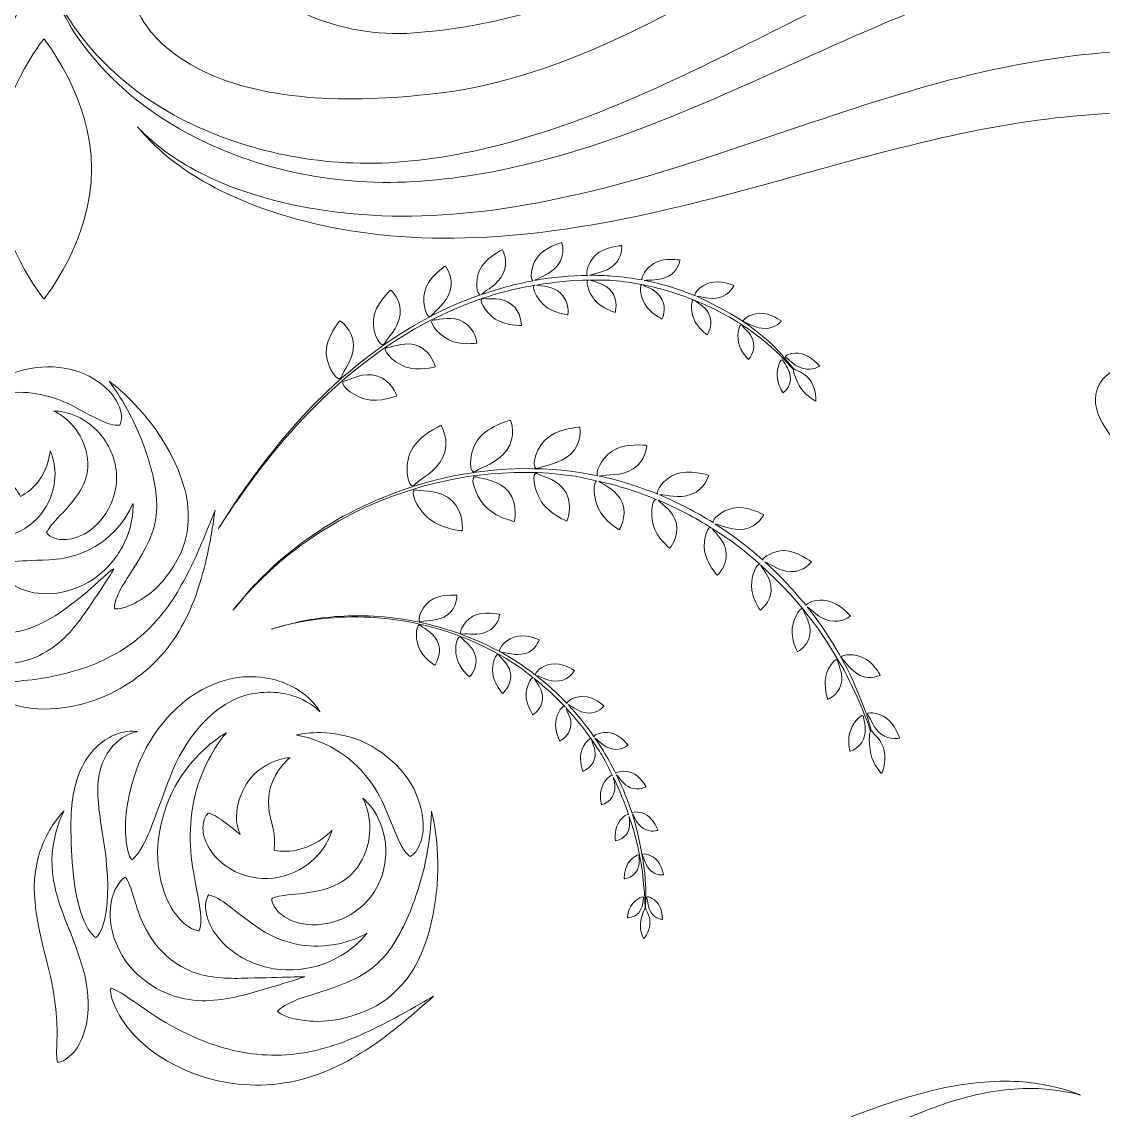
# Model space of a CAD drawing. Extents: x 272 to 570, y -510 to -85.
# Drawn here: x 419.9 to 470.5, y -373.7 to -322.7 of the extents above; entities that cross this region are included whole.
import ezdxf

# ---------------------------------------------------------------- set-up
doc = ezdxf.new("R2010")
doc.units = 0
doc.header["$MEASUREMENT"] = 0
doc.layers.add('Layer 1', color=7, linetype='Continuous')

msp = doc.modelspace()

# ---------------------------------------------------------------- linework, layer by layer
at = {"layer": 'Layer 1', "lineweight": 0}
for points, knots in [([(557.26, -428.987), (551.308, -387.897), (537.651, -351.436), (504.284, -324.924), (502.179, -323.251), (500.029, -321.698), (497.857, -320.198), (497.85, -320.186), (497.849, -320.178), (497.842, -320.165), (494.07, -313.318), (475.261, -287.817), (472.652, -270.415), (472.125, -266.903), (471.92, -263.338), (471.692, -259.797), (470.763, -245.379), (470.267, -230.936), (468.889, -216.548), (468.212, -209.477), (467.389, -202.387), (465.949, -195.426), (464.849, -190.104), (463.985, -182.192), (458.986, -178.931), (455.472, -176.638), (450.202, -176.753), (446.204, -175.918), (440.837, -174.796), (435.555, -173.309), (430.318, -171.692), (429.925, -171.571), (429.532, -171.483), (429.139, -171.379), (426.731, -165.821), (426.432, -160.379), (426.558, -157.057), (434.156, -153.314), (439.591, -143.29), (439.563, -131.489), (439.532, -118.154), (432.541, -107.109), (423.369, -104.865), (427.037, -103.332), (429.611, -99.709), (429.601, -95.486), (429.588, -89.887), (425.038, -85.359), (419.439, -85.373), (413.84, -85.386), (409.312, -89.936), (409.325, -95.534), (409.336, -99.876), (412.079, -103.564), (415.92, -104.999), (407.017, -107.569), (400.346, -118.5), (400.377, -131.582), (400.405, -143.383), (405.887, -153.381), (413.503, -157.088), (413.644, -160.387), (413.376, -165.778), (411.04, -171.308), (404.952, -172.487), (398.92, -174.461), (393.031, -175.989), (388.501, -177.164), (383.193, -176.433), (379.119, -179.12), (374.136, -182.405), (373.309, -190.321), (372.234, -195.648), (370.828, -202.617), (370.038, -209.71), (369.395, -216.784), (368.085, -231.178), (367.658, -245.623), (366.797, -260.046), (366.586, -263.588), (366.398, -267.154), (365.888, -270.669), (363.36, -288.082), (344.039, -315.749), (340.3, -322.614), (340.296, -322.62), (340.296, -322.624), (340.293, -322.63), (339.113, -323.503), (337.94, -324.392), (336.781, -325.322), (303.541, -351.992), (290.057, -388.517), (284.3, -429.635), (280.539, -456.493), (275.992, -483.154), (271.989, -509.907), (271.989, -509.907), (569.901, -509.907), (569.901, -509.907), (565.771, -483.169), (561.148, -455.828), (557.26, -428.987)], [0, 0, 0, 0, 1, 1, 1, 2, 2, 2, 3, 3, 3, 4, 4, 4, 5, 5, 5, 6, 6, 6, 7, 7, 7, 8, 8, 8, 9, 9, 9, 10, 10, 10, 11, 11, 11, 12, 12, 12, 13, 13, 13, 14, 14, 14, 15, 15, 15, 16, 16, 16, 17, 17, 17, 18, 18, 18, 19, 19, 19, 20, 20, 20, 21, 21, 21, 22, 22, 22, 23, 23, 23, 24, 24, 24, 25, 25, 25, 26, 26, 26, 27, 27, 27, 28, 28, 28, 29, 29, 29, 30, 30, 30, 31, 31, 31, 32, 32, 32, 33, 33, 33, 34, 34, 34, 34]), ([(430.439, -320.707), (431.882, -321.954), (434.893, -323.628), (438.571, -323.221), (440.366, -323.082), (443.184, -322.587), (446.332, -321.452), (449.485, -320.352), (452.947, -318.693), (456.248, -317.187), (459.532, -315.633), (462.885, -314.522), (465.425, -314.459), (466.689, -314.399), (467.717, -314.569), (468.399, -314.759), (469.084, -314.94), (469.446, -315.1), (469.446, -315.1), (469.446, -315.1), (469.066, -314.983), (468.374, -314.882), (467.685, -314.772), (466.672, -314.721), (465.468, -314.913), (463.036, -315.251), (459.991, -316.634), (456.918, -318.486), (453.808, -320.301), (450.478, -322.312), (447.245, -323.742), (444.032, -325.204), (440.896, -325.974), (438.836, -326.131), (434.795, -326.585), (430.586, -326.389), (427.747, -324.718), (426.344, -323.909), (425.386, -322.779), (425.153, -321.8), (424.902, -320.813), (425.343, -320.068), (426.375, -319.598), (427.381, -319.135), (428.077, -319.174), (428.649, -319.388), (429.219, -319.613), (429.686, -320.083), (430.439, -320.707)], [0, 0, 0, 0, 1, 1, 1, 2, 2, 2, 3, 3, 3, 4, 4, 4, 5, 5, 5, 6, 6, 6, 7, 7, 7, 8, 8, 8, 9, 9, 9, 10, 10, 10, 11, 11, 11, 12, 12, 12, 13, 13, 13, 14, 14, 14, 15, 15, 15, 16, 16, 16, 16]), ([(350.726, -325.126), (351.872, -322.824), (354.205, -320.344), (357.462, -318.73), (360.687, -317.111), (364.832, -316.239), (369.072, -316.766), (373.299, -317.213), (377.49, -318.749), (381.452, -320.583), (385.432, -322.418), (389.246, -324.546), (393.093, -326.197), (396.925, -327.864), (400.822, -329.024), (404.505, -329.226), (408.168, -329.416), (411.531, -328.545), (414.057, -327.255), (416.608, -325.965), (418.266, -324.22), (419.188, -322.896), (419.632, -322.217), (419.957, -321.668), (420.124, -321.27), (420.308, -320.879), (420.406, -320.673), (420.406, -320.673), (420.406, -320.673), (420.319, -320.884), (420.153, -321.283), (420.006, -321.692), (419.708, -322.257), (419.293, -322.965), (418.429, -324.345), (416.83, -326.207), (414.274, -327.657), (411.743, -329.102), (408.324, -330.173), (404.474, -330.15), (400.639, -330.117), (396.533, -329.087), (392.544, -327.551), (388.539, -326.031), (384.605, -324.047), (380.652, -322.413), (376.709, -320.771), (372.688, -319.491), (368.845, -319.221), (365.028, -318.876), (361.469, -319.773), (358.745, -321.215), (356.007, -322.663), (354.21, -324.688), (353.322, -326.467), (351.399, -330.029), (352.422, -334.409), (354.555, -336.996), (356.689, -339.711), (359.693, -340.496), (362.127, -340.443), (364.597, -340.379), (366.455, -339.652), (367.791, -339.216), (369.134, -338.783), (370.158, -338.596), (371.02, -339.398), (371.801, -340.111), (371.585, -341.417), (370.043, -342.817), (368.535, -344.192), (365.63, -345.446), (361.995, -345.272), (360.19, -345.183), (358.213, -344.694), (356.32, -343.692), (354.433, -342.664), (352.709, -341.084), (351.495, -339.128), (350.254, -337.185), (349.477, -334.881), (349.267, -332.448), (349.074, -330.029), (349.505, -327.393), (350.726, -325.126)], [0, 0, 0, 0, 1, 1, 1, 2, 2, 2, 3, 3, 3, 4, 4, 4, 5, 5, 5, 6, 6, 6, 7, 7, 7, 8, 8, 8, 9, 9, 9, 10, 10, 10, 11, 11, 11, 12, 12, 12, 13, 13, 13, 14, 14, 14, 15, 15, 15, 16, 16, 16, 17, 17, 17, 18, 18, 18, 19, 19, 19, 20, 20, 20, 21, 21, 21, 22, 22, 22, 23, 23, 23, 24, 24, 24, 25, 25, 25, 26, 26, 26, 27, 27, 27, 28, 28, 28, 28]), ([(472.506, -316.869), (476.727, -316.344), (480.851, -317.212), (484.058, -318.822), (487.298, -320.427), (489.614, -322.89), (490.75, -325.174), (491.961, -327.423), (492.393, -330.034), (492.208, -332.437), (492.007, -334.855), (491.243, -337.15), (490.017, -339.088), (488.817, -341.041), (487.108, -342.623), (485.231, -343.657), (483.348, -344.666), (481.377, -345.164), (479.573, -345.261), (475.941, -345.451), (473.027, -344.202), (471.525, -342.817), (469.988, -341.407), (469.796, -340.08), (470.623, -339.326), (471.44, -338.565), (472.439, -338.772), (473.777, -339.216), (475.107, -339.662), (476.974, -340.384), (479.441, -340.432), (481.874, -340.469), (484.854, -339.662), (486.957, -336.957), (489.061, -334.375), (490.056, -330.035), (488.154, -326.515), (487.276, -324.753), (485.496, -322.746), (482.776, -321.307), (480.069, -319.874), (476.531, -318.98), (472.733, -319.324), (468.907, -319.593), (464.896, -320.868), (460.957, -322.508), (457.01, -324.14), (453.075, -326.124), (449.063, -327.647), (445.068, -329.185), (440.949, -330.22), (437.097, -330.253), (433.228, -330.277), (429.792, -329.202), (427.244, -327.748), (424.673, -326.29), (423.06, -324.414), (422.188, -323.022), (421.769, -322.308), (421.469, -321.738), (421.32, -321.326), (421.153, -320.922), (421.065, -320.71), (421.065, -320.71), (421.065, -320.71), (421.164, -320.918), (421.35, -321.312), (421.518, -321.714), (421.845, -322.268), (422.293, -322.953), (423.223, -324.289), (424.895, -326.048), (427.462, -327.346), (430.004, -328.644), (433.384, -329.52), (437.067, -329.329), (440.766, -329.127), (444.676, -327.963), (448.514, -326.293), (452.368, -324.639), (456.183, -322.511), (460.157, -320.678), (464.115, -318.846), (468.295, -317.314), (472.506, -316.869)], [0, 0, 0, 0, 1, 1, 1, 2, 2, 2, 3, 3, 3, 4, 4, 4, 5, 5, 5, 6, 6, 6, 7, 7, 7, 8, 8, 8, 9, 9, 9, 10, 10, 10, 11, 11, 11, 12, 12, 12, 13, 13, 13, 14, 14, 14, 15, 15, 15, 16, 16, 16, 17, 17, 17, 18, 18, 18, 19, 19, 19, 20, 20, 20, 21, 21, 21, 22, 22, 22, 23, 23, 23, 24, 24, 24, 25, 25, 25, 26, 26, 26, 27, 27, 27, 28, 28, 28, 28]), ([(420.891, -323.527), (420.891, -323.527), (423.124, -326.257), (423.124, -329.623), (423.124, -332.99), (420.891, -335.719), (420.891, -335.719), (420.891, -335.719), (418.657, -332.99), (418.657, -329.623), (418.657, -326.257), (420.891, -323.527), (420.891, -323.527)], [0, 0, 0, 0, 1, 1, 1, 2, 2, 2, 3, 3, 3, 4, 4, 4, 4]), ([(480.773, -330.173), (480.328, -329.427), (479.39, -328.679), (478.271, -328.141), (477.139, -327.599), (475.833, -327.244), (474.437, -327.107), (471.663, -326.77), (467.091, -327.125), (461.952, -328.401), (456.814, -329.62), (451.024, -331.617), (445.318, -332.436), (442.474, -332.851), (439.678, -332.982), (437.128, -332.751), (434.583, -332.517), (432.308, -331.959), (430.491, -331.223), (428.663, -330.51), (427.318, -329.6), (426.481, -328.884), (426.068, -328.515), (425.759, -328.215), (425.574, -327.988), (425.382, -327.769), (425.28, -327.653), (425.28, -327.653), (425.28, -327.653), (425.686, -328.126), (426.559, -328.786), (427.437, -329.432), (428.816, -330.225), (430.645, -330.793), (432.463, -331.384), (434.712, -331.77), (437.18, -331.828), (439.648, -331.883), (442.339, -331.577), (445.061, -330.997), (450.524, -329.854), (456.076, -327.554), (461.316, -326.019), (466.535, -324.436), (471.478, -323.814), (474.734, -324.2), (476.348, -324.36), (477.958, -324.673), (479.48, -325.216), (480.993, -325.775), (482.489, -326.53), (483.696, -327.858), (484.95, -329.184), (485.591, -331.286), (485.108, -333.165), (484.639, -335.056), (483.3, -336.384), (482.027, -337.091), (479.5, -338.444), (477.265, -338.285), (475.834, -337.675), (474.371, -337.017), (473.983, -335.882), (474.613, -334.942), (475.217, -334.015), (475.863, -333.708), (476.647, -333.506), (477.409, -333.32), (478.675, -333.27), (479.8, -332.805), (480.304, -332.596), (480.706, -332.293), (480.929, -331.901), (481.139, -331.514), (481.211, -330.88), (480.773, -330.173)], [0, 0, 0, 0, 1, 1, 1, 2, 2, 2, 3, 3, 3, 4, 4, 4, 5, 5, 5, 6, 6, 6, 7, 7, 7, 8, 8, 8, 9, 9, 9, 10, 10, 10, 11, 11, 11, 12, 12, 12, 13, 13, 13, 14, 14, 14, 15, 15, 15, 16, 16, 16, 17, 17, 17, 18, 18, 18, 19, 19, 19, 20, 20, 20, 21, 21, 21, 22, 22, 22, 23, 23, 23, 24, 24, 24, 25, 25, 25, 25]), ([(441.333, -335.523), (441.172, -335.514), (441.066, -334.891), (441.286, -334.381), (441.534, -333.791), (442.367, -333.412), (442.367, -333.412), (442.367, -333.412), (442.683, -333.964), (442.4, -334.521), (442.126, -335.088), (441.614, -335.259), (441.408, -335.485), (441.394, -335.496), (441.387, -335.501), (441.38, -335.507), (442.179, -335.225), (442.993, -335.005), (443.801, -334.858), (443.667, -334.802), (443.683, -334.214), (443.971, -333.793), (444.306, -333.287), (445.147, -333.072), (445.147, -333.072), (445.147, -333.072), (445.336, -333.634), (444.975, -334.111), (444.619, -334.579), (444.119, -334.67), (443.888, -334.838), (443.888, -334.838), (443.88, -334.842), (443.88, -334.842), (444.721, -334.691), (445.553, -334.614), (446.352, -334.605), (446.25, -334.511), (446.381, -333.996), (446.725, -333.66), (447.134, -333.257), (447.954, -333.215), (447.954, -333.215), (447.954, -333.215), (448.011, -333.767), (447.584, -334.131), (447.167, -334.506), (446.698, -334.484), (446.45, -334.605), (446.819, -334.596), (447.181, -334.621), (447.533, -334.64), (448.02, -334.681), (448.478, -334.741), (448.914, -334.823), (448.841, -334.722), (449.076, -334.267), (449.464, -334.043), (449.931, -333.755), (450.684, -333.888), (450.684, -333.888), (450.684, -333.888), (450.612, -334.398), (450.141, -334.648), (449.686, -334.884), (449.259, -334.8), (449.01, -334.839), (449.915, -335.018), (450.701, -335.277), (451.386, -335.557), (451.32, -335.458), (451.64, -335.094), (452.062, -334.957), (452.548, -334.807), (453.206, -335.075), (453.206, -335.075), (453.206, -335.075), (453.025, -335.514), (452.54, -335.641), (452.058, -335.776), (451.694, -335.578), (451.451, -335.583), (451.451, -335.583), (451.448, -335.583), (451.448, -335.583), (454.751, -337.061), (455.614, -338.574), (456.021, -338.999), (456.031, -338.997), (456.043, -339), (456.06, -339.012), (456.235, -339.126), (456.539, -339.157), (456.821, -339.581), (457.1, -340.01), (457.041, -340.496), (457.041, -340.496), (457.041, -340.496), (456.603, -340.281), (456.344, -339.886), (456.142, -339.571), (455.984, -339.14), (455.999, -339.027), (455.73, -338.727), (455.212, -338.089), (453.989, -337.194), (453.365, -336.756), (452.494, -336.236), (451.388, -335.785), (451.561, -335.939), (451.931, -336.095), (452.087, -336.536), (452.239, -336.99), (451.96, -337.388), (451.96, -337.388), (451.96, -337.388), (451.493, -337.075), (451.325, -336.632), (451.159, -336.214), (451.204, -335.66), (451.359, -335.773), (450.66, -335.49), (449.889, -335.229), (448.963, -335.051), (449.165, -335.202), (449.603, -335.27), (449.839, -335.729), (450.074, -336.18), (449.845, -336.646), (449.845, -336.646), (449.845, -336.646), (449.302, -336.392), (449.046, -335.968), (448.799, -335.534), (448.751, -334.937), (448.949, -335.048), (448.498, -334.962), (448.029, -334.888), (447.518, -334.843), (447.179, -334.815), (446.819, -334.828), (446.464, -334.828), (446.707, -334.929), (447.167, -334.955), (447.489, -335.37), (447.81, -335.807), (447.649, -336.339), (447.649, -336.339), (447.649, -336.339), (447.035, -336.176), (446.692, -335.77), (446.364, -335.382), (446.221, -334.774), (446.424, -334.828), (445.629, -334.832), (444.799, -334.919), (443.961, -335.058), (444.235, -335.131), (444.714, -335.072), (445.112, -335.465), (445.518, -335.866), (445.432, -336.455), (445.432, -336.455), (445.432, -336.455), (444.755, -336.385), (444.331, -336.015), (443.933, -335.66), (443.702, -335.077), (443.899, -335.067), (442.737, -335.266), (441.56, -335.583), (440.421, -336.06), (438.046, -337.026), (435.897, -338.551), (434.211, -340.14), (432.512, -341.725), (431.243, -343.348), (430.382, -344.534), (429.95, -345.132), (429.618, -345.619), (429.394, -345.957), (429.183, -346.284), (429.056, -346.48), (429.056, -346.48), (429.056, -346.48), (429.172, -346.292), (429.394, -345.957), (429.521, -345.76), (429.672, -345.527), (429.864, -345.23), (430.392, -344.449), (431.164, -343.348), (432.197, -342.134), (434.217, -339.698), (437.482, -336.833), (441.333, -335.523)], [0, 0, 0, 0, 1, 1, 1, 2, 2, 2, 3, 3, 3, 4, 4, 4, 5, 5, 5, 6, 6, 6, 7, 7, 7, 8, 8, 8, 9, 9, 9, 10, 10, 10, 11, 11, 11, 12, 12, 12, 13, 13, 13, 14, 14, 14, 15, 15, 15, 16, 16, 16, 17, 17, 17, 18, 18, 18, 19, 19, 19, 20, 20, 20, 21, 21, 21, 22, 22, 22, 23, 23, 23, 24, 24, 24, 25, 25, 25, 26, 26, 26, 27, 27, 27, 28, 28, 28, 29, 29, 29, 30, 30, 30, 31, 31, 31, 32, 32, 32, 33, 33, 33, 34, 34, 34, 35, 35, 35, 36, 36, 36, 37, 37, 37, 38, 38, 38, 39, 39, 39, 40, 40, 40, 41, 41, 41, 42, 42, 42, 43, 43, 43, 44, 44, 44, 45, 45, 45, 46, 46, 46, 47, 47, 47, 48, 48, 48, 49, 49, 49, 50, 50, 50, 51, 51, 51, 52, 52, 52, 53, 53, 53, 54, 54, 54, 55, 55, 55, 56, 56, 56, 57, 57, 57, 58, 58, 58, 59, 59, 59, 60, 60, 60, 61, 61, 61, 62, 62, 62, 63, 63, 63, 64, 64, 64, 65, 65, 65, 65]), ([(438.725, -335.357), (438.88, -334.707), (439.68, -334.169), (439.68, -334.169), (439.68, -334.169), (440.112, -334.686), (439.92, -335.321), (439.732, -335.947), (439.228, -336.221), (439.05, -336.486), (438.88, -336.75), (438.567, -336.007), (438.725, -335.357)], [0, 0, 0, 0, 1, 1, 1, 2, 2, 2, 3, 3, 3, 4, 4, 4, 4]), ([(436.324, -336.676), (436.377, -335.972), (437.13, -335.292), (437.13, -335.292), (437.13, -335.292), (437.673, -335.763), (437.571, -336.447), (437.48, -337.133), (436.991, -337.49), (436.848, -337.796), (436.709, -338.091), (436.264, -337.372), (436.324, -336.676)], [0, 0, 0, 0, 1, 1, 1, 2, 2, 2, 3, 3, 3, 4, 4, 4, 4]), ([(441.48, -335.694), (441.77, -335.738), (442.294, -335.595), (442.781, -335.951), (443.264, -336.321), (443.258, -336.952), (443.258, -336.952), (443.258, -336.952), (442.531, -336.979), (442.034, -336.652), (441.538, -336.319), (441.182, -335.645), (441.48, -335.694)], [0, 0, 0, 0, 1, 1, 1, 2, 2, 2, 3, 3, 3, 4, 4, 4, 4]), ([(454.412, -336.382), (454.899, -336.347), (455.428, -336.744), (455.428, -336.744), (455.428, -336.744), (455.154, -337.093), (454.684, -337.095), (454.223, -337.094), (453.923, -336.859), (453.712, -336.794), (453.496, -336.746), (453.934, -336.401), (454.412, -336.382)], [0, 0, 0, 0, 1, 1, 1, 2, 2, 2, 3, 3, 3, 4, 4, 4, 4]), ([(434.114, -338.275), (434.071, -337.545), (434.748, -336.731), (434.748, -336.731), (434.748, -336.731), (435.386, -337.136), (435.389, -337.866), (435.393, -338.588), (434.933, -339.03), (434.826, -339.366), (434.725, -339.696), (434.157, -339.008), (434.114, -338.275)], [0, 0, 0, 0, 1, 1, 1, 2, 2, 2, 3, 3, 3, 4, 4, 4, 4]), ([(439.85, -337.625), (439.288, -337.341), (438.837, -336.679), (439.152, -336.686), (439.464, -336.701), (439.99, -336.471), (440.549, -336.792), (441.099, -337.108), (441.174, -337.778), (441.174, -337.778), (441.174, -337.778), (440.414, -337.909), (439.85, -337.625)], [0, 0, 0, 0, 1, 1, 1, 2, 2, 2, 3, 3, 3, 4, 4, 4, 4]), ([(453.598, -336.96), (453.715, -337.148), (454.062, -337.329), (454.13, -337.784), (454.2, -338.229), (453.888, -338.548), (453.888, -338.548), (453.888, -338.548), (453.519, -338.175), (453.424, -337.752), (453.341, -337.317), (453.468, -336.784), (453.598, -336.96)], [0, 0, 0, 0, 1, 1, 1, 2, 2, 2, 3, 3, 3, 4, 4, 4, 4]), ([(439.221, -338.89), (439.221, -338.89), (438.437, -339.117), (437.817, -338.892), (437.194, -338.657), (436.644, -338.009), (436.978, -337.985), (437.304, -337.959), (437.832, -337.661), (438.45, -337.925), (439.065, -338.198), (439.221, -338.89), (439.221, -338.89)], [0, 0, 0, 0, 1, 1, 1, 2, 2, 2, 3, 3, 3, 4, 4, 4, 4]), ([(455.23, -339.296), (455.221, -338.89), (455.423, -338.417), (455.51, -338.603), (455.6, -338.78), (455.859, -339.024), (455.858, -339.445), (455.85, -339.864), (455.508, -340.107), (455.508, -340.107), (455.508, -340.107), (455.231, -339.711), (455.23, -339.296)], [0, 0, 0, 0, 1, 1, 1, 2, 2, 2, 3, 3, 3, 4, 4, 4, 4]), ([(456.4, -338.281), (456.837, -338.387), (457.22, -338.863), (457.22, -338.863), (457.22, -338.863), (456.888, -339.09), (456.461, -338.975), (456.032, -338.865), (455.845, -338.565), (455.655, -338.469), (455.474, -338.371), (455.955, -338.182), (456.4, -338.281)], [0, 0, 0, 0, 1, 1, 1, 2, 2, 2, 3, 3, 3, 4, 4, 4, 4]), ([(419.112, -339.344), (420.183, -338.768), (421.926, -338.721), (423.015, -339.334), (424.11, -339.915), (424.426, -340.643), (424.503, -341.037), (424.578, -341.452), (424.444, -341.625), (424.444, -341.625), (424.444, -341.625), (424.234, -341.658), (423.885, -341.537), (423.527, -341.424), (423.062, -341.157), (422.292, -340.752), (421.533, -340.329), (420.391, -339.987), (419.335, -340.107), (418.292, -340.194), (417.51, -340.638), (417.51, -340.638), (417.51, -340.638), (418, -339.881), (419.112, -339.344)], [0, 0, 0, 0, 1, 1, 1, 2, 2, 2, 3, 3, 3, 4, 4, 4, 5, 5, 5, 6, 6, 6, 7, 7, 7, 8, 8, 8, 8]), ([(437.423, -340.246), (437.423, -340.246), (436.626, -340.582), (435.948, -340.407), (435.273, -340.233), (434.637, -339.606), (434.98, -339.542), (435.318, -339.483), (435.836, -339.109), (436.513, -339.321), (437.181, -339.532), (437.423, -340.246), (437.423, -340.246)], [0, 0, 0, 0, 1, 1, 1, 2, 2, 2, 3, 3, 3, 4, 4, 4, 4]), ([(426.126, -341.832), (426.645, -342.578), (427.148, -343.463), (427.449, -344.488), (427.768, -345.497), (427.712, -346.738), (427.297, -347.619), (426.442, -349.366), (425.442, -349.797), (424.951, -350.059), (424.416, -350.287), (424.192, -350.216), (424.192, -350.216), (424.192, -350.216), (424.157, -349.985), (424.404, -349.481), (424.615, -348.967), (425.25, -348.224), (425.837, -346.987), (426.117, -346.368), (426.25, -345.634), (426.135, -344.765), (426.028, -343.91), (425.743, -342.994), (425.43, -342.216), (424.797, -340.643), (423.954, -339.572), (423.954, -339.572), (423.954, -339.572), (425.077, -340.341), (426.126, -341.832)], [0, 0, 0, 0, 1, 1, 1, 2, 2, 2, 3, 3, 3, 4, 4, 4, 5, 5, 5, 6, 6, 6, 7, 7, 7, 8, 8, 8, 9, 9, 9, 10, 10, 10, 10]), ([(423.72, -345.868), (422.893, -346.973), (421.953, -347.04), (421.548, -346.958), (421.109, -346.866), (421.02, -346.659), (421.02, -346.659), (421.02, -346.659), (421.097, -346.46), (421.335, -346.192), (421.564, -345.912), (421.948, -345.588), (422.421, -344.949), (422.648, -344.624), (422.873, -344.219), (422.93, -343.753), (422.996, -343.285), (422.893, -342.74), (422.671, -342.285), (422.45, -341.829), (422.119, -341.474), (421.84, -341.262), (421.561, -341.05), (421.352, -340.96), (421.352, -340.96), (421.352, -340.96), (421.574, -340.948), (421.946, -341.038), (422.315, -341.128), (422.834, -341.352), (423.304, -341.803), (423.768, -342.248), (424.178, -342.927), (424.272, -343.72), (424.377, -344.52), (424.109, -345.322), (423.72, -345.868)], [0, 0, 0, 0, 1, 1, 1, 2, 2, 2, 3, 3, 3, 4, 4, 4, 5, 5, 5, 6, 6, 6, 7, 7, 7, 8, 8, 8, 9, 9, 9, 10, 10, 10, 11, 11, 11, 12, 12, 12, 12]), ([(442.116, -341.623), (442.457, -341.45), (442.746, -341.397), (442.746, -341.397), (442.746, -341.397), (443.043, -342.165), (442.567, -342.793), (442.105, -343.449), (441.42, -343.539), (441.118, -343.78), (440.827, -344.02), (440.736, -343.055), (441.165, -342.366), (441.381, -342.036), (441.774, -341.788), (442.116, -341.623)], [0, 0, 0, 0, 1, 1, 1, 2, 2, 2, 3, 3, 3, 4, 4, 4, 5, 5, 5, 5]), ([(418.012, -345.324), (417.264, -344.805), (416.906, -343.53), (417.177, -342.736), (417.398, -341.907), (417.896, -341.556), (417.896, -341.556), (417.896, -341.556), (417.77, -342.145), (417.972, -342.749), (418.159, -343.384), (418.629, -343.811), (418.991, -344.07), (419.427, -344.375), (419.668, -344.722), (419.797, -344.96), (420.094, -344.798), (420.378, -344.589), (420.6, -344.29), (421.141, -343.619), (421.188, -342.825), (421.188, -342.825), (421.188, -342.825), (421.274, -342.991), (421.347, -343.304), (421.418, -343.615), (421.455, -344.086), (421.324, -344.618), (421.195, -345.145), (420.891, -345.73), (420.391, -346.169), (419.893, -346.618), (419.237, -346.854), (418.673, -346.892), (417.515, -346.945), (416.959, -346.395), (416.783, -346.079), (416.595, -345.736), (416.68, -345.536), (416.68, -345.536), (416.68, -345.536), (416.862, -345.434), (417.177, -345.388), (417.39, -345.35), (417.678, -345.339), (418.018, -345.327), (418.016, -345.325), (418.014, -345.325), (418.012, -345.324)], [0, 0, 0, 0, 1, 1, 1, 2, 2, 2, 3, 3, 3, 4, 4, 4, 5, 5, 5, 6, 6, 6, 7, 7, 7, 8, 8, 8, 9, 9, 9, 10, 10, 10, 11, 11, 11, 12, 12, 12, 13, 13, 13, 14, 14, 14, 15, 15, 15, 16, 16, 16, 16]), ([(439.578, -343.12), (439.22, -343.869), (438.529, -344.095), (438.263, -344.408), (438.005, -344.7), (437.723, -343.724), (438.036, -342.94), (438.34, -342.131), (439.488, -341.633), (439.488, -341.633), (439.488, -341.633), (439.945, -342.36), (439.578, -343.12)], [0, 0, 0, 0, 1, 1, 1, 2, 2, 2, 3, 3, 3, 4, 4, 4, 4]), ([(444.342, -342.339), (444.868, -341.764), (445.994, -341.707), (445.994, -341.707), (445.994, -341.707), (446.125, -342.465), (445.565, -342.976), (445.018, -343.468), (444.362, -343.487), (444.037, -343.638), (443.724, -343.796), (443.815, -342.89), (444.342, -342.339)], [0, 0, 0, 0, 1, 1, 1, 2, 2, 2, 3, 3, 3, 4, 4, 4, 4]), ([(457.701, -350.78), (457.138, -350.665), (456.879, -350.27), (456.646, -350.132), (456.646, -350.132), (456.644, -350.131), (456.644, -350.131), (457.897, -351.745), (458.577, -353.061), (458.972, -354.024), (459.373, -354.986), (459.559, -355.582), (459.64, -355.93), (459.652, -355.933), (459.663, -355.941), (459.676, -355.961), (459.796, -356.161), (460.128, -356.315), (460.247, -356.876), (460.358, -357.442), (460.127, -357.938), (460.127, -357.938), (460.127, -357.938), (459.72, -357.544), (459.616, -357.009), (459.532, -356.587), (459.526, -356.067), (459.606, -355.951), (459.462, -355.512), (459.161, -354.634), (458.366, -353.101), (457.661, -351.842), (456.56, -350.045), (454.449, -348.165), (454.457, -348.175), (454.467, -348.177), (454.474, -348.193), (454.598, -348.442), (454.972, -348.789), (454.953, -349.375), (454.934, -349.953), (454.443, -350.285), (454.443, -350.285), (454.443, -350.285), (454.031, -349.719), (454.033, -349.141), (454.027, -348.649), (454.274, -348.102), (454.417, -348.136), (454.042, -347.803), (453.644, -347.468), (453.2, -347.132), (452.89, -346.898), (452.535, -346.684), (452.193, -346.464), (452.352, -346.726), (452.807, -347), (452.851, -347.623), (452.901, -348.24), (452.423, -348.657), (452.423, -348.657), (452.423, -348.657), (451.926, -348.104), (451.835, -347.516), (451.759, -346.932), (452.003, -346.251), (452.164, -346.445), (451.396, -345.953), (450.555, -345.509), (449.66, -345.133), (449.877, -345.371), (450.363, -345.633), (450.512, -346.232), (450.645, -346.88), (450.2, -347.386), (450.2, -347.386), (450.2, -347.386), (449.592, -346.911), (449.423, -346.282), (449.269, -345.702), (449.396, -345.03), (449.586, -345.106), (448.729, -344.752), (447.825, -344.458), (446.883, -344.251), (447.143, -344.455), (447.734, -344.637), (447.983, -345.281), (448.226, -345.914), (447.834, -346.525), (447.834, -346.525), (447.834, -346.525), (447.137, -346.114), (446.854, -345.509), (446.618, -344.993), (446.617, -344.3), (446.78, -344.229), (446.399, -344.148), (446.025, -344.044), (445.635, -343.994), (442.745, -343.574), (439.737, -344.007), (437.267, -344.936), (434.768, -345.827), (432.839, -347.223), (431.597, -348.329), (430.985, -348.898), (430.51, -349.376), (430.22, -349.736), (429.918, -350.086), (429.754, -350.278), (429.754, -350.278), (429.754, -350.278), (429.853, -350.159), (430.039, -349.936), (430.23, -349.719), (430.481, -349.373), (430.869, -348.999), (431.6, -348.211), (432.757, -347.185), (434.312, -346.238), (435.866, -345.294), (437.836, -344.471), (440.016, -344.009), (442.196, -343.58), (444.59, -343.507), (446.841, -343.999), (446.689, -343.897), (446.952, -343.225), (447.477, -342.855), (448.077, -342.423), (449.132, -342.571), (449.132, -342.571), (449.132, -342.571), (449.103, -343.289), (448.483, -343.669), (447.873, -344.043), (447.276, -343.895), (446.938, -344.005), (446.917, -344.008), (446.907, -344.009), (446.897, -344.01), (447.848, -344.195), (448.76, -344.505), (449.631, -344.846), (449.535, -344.715), (449.918, -344.149), (450.453, -343.932), (450.767, -343.803), (451.163, -343.808), (451.481, -343.847), (451.802, -343.879), (452.026, -343.975), (452.026, -343.975), (452.026, -343.975), (451.856, -344.634), (451.222, -344.853), (450.578, -345.105), (450.054, -344.856), (449.727, -344.879), (449.727, -344.879), (449.717, -344.878), (449.717, -344.878), (450.613, -345.262), (451.46, -345.696), (452.229, -346.184), (452.19, -346.03), (452.632, -345.62), (453.165, -345.511), (453.814, -345.362), (454.608, -345.823), (454.608, -345.823), (454.608, -345.823), (454.328, -346.391), (453.696, -346.487), (453.085, -346.573), (452.623, -346.299), (452.322, -346.246), (452.67, -346.481), (453.027, -346.691), (453.338, -346.946), (453.786, -347.277), (454.196, -347.605), (454.567, -347.949), (454.557, -347.804), (455.046, -347.509), (455.565, -347.498), (456.175, -347.495), (456.839, -348.035), (456.839, -348.035), (456.839, -348.035), (456.478, -348.498), (455.87, -348.482), (455.278, -348.467), (454.934, -348.109), (454.649, -348.021), (455.434, -348.719), (456.056, -349.425), (456.595, -350.072), (456.581, -349.939), (457.11, -349.745), (457.589, -349.846), (458.155, -349.955), (458.668, -350.559), (458.668, -350.559), (458.668, -350.559), (458.253, -350.909), (457.701, -350.78)], [0, 0, 0, 0, 1, 1, 1, 2, 2, 2, 3, 3, 3, 4, 4, 4, 5, 5, 5, 6, 6, 6, 7, 7, 7, 8, 8, 8, 9, 9, 9, 10, 10, 10, 11, 11, 11, 12, 12, 12, 13, 13, 13, 14, 14, 14, 15, 15, 15, 16, 16, 16, 17, 17, 17, 18, 18, 18, 19, 19, 19, 20, 20, 20, 21, 21, 21, 22, 22, 22, 23, 23, 23, 24, 24, 24, 25, 25, 25, 26, 26, 26, 27, 27, 27, 28, 28, 28, 29, 29, 29, 30, 30, 30, 31, 31, 31, 32, 32, 32, 33, 33, 33, 34, 34, 34, 35, 35, 35, 36, 36, 36, 37, 37, 37, 38, 38, 38, 39, 39, 39, 40, 40, 40, 41, 41, 41, 42, 42, 42, 43, 43, 43, 44, 44, 44, 45, 45, 45, 46, 46, 46, 47, 47, 47, 48, 48, 48, 49, 49, 49, 50, 50, 50, 51, 51, 51, 52, 52, 52, 53, 53, 53, 54, 54, 54, 55, 55, 55, 56, 56, 56, 57, 57, 57, 58, 58, 58, 59, 59, 59, 60, 60, 60, 61, 61, 61, 62, 62, 62, 63, 63, 63, 64, 64, 64, 65, 65, 65, 66, 66, 66, 67, 67, 67, 68, 68, 68, 69, 69, 69, 69]), ([(442.916, -346.138), (442.916, -346.138), (442.696, -346.073), (442.415, -345.971), (442.133, -345.862), (441.786, -345.679), (441.534, -345.39), (441.032, -344.84), (440.801, -343.904), (441.152, -344.039), (441.495, -344.177), (442.188, -344.167), (442.662, -344.75), (443.127, -345.362), (442.916, -346.138), (442.916, -346.138)], [0, 0, 0, 0, 1, 1, 1, 2, 2, 2, 3, 3, 3, 4, 4, 4, 5, 5, 5, 5]), ([(444.028, -343.895), (444.329, -344.095), (444.983, -344.134), (445.344, -344.786), (445.697, -345.417), (445.388, -346.118), (445.388, -346.118), (445.388, -346.118), (444.597, -345.803), (444.199, -345.221), (443.808, -344.618), (443.718, -343.702), (444.028, -343.895)], [0, 0, 0, 0, 1, 1, 1, 2, 2, 2, 3, 3, 3, 4, 4, 4, 4]), ([(440.485, -346.569), (440.485, -346.569), (439.542, -346.495), (438.939, -346.016), (438.332, -345.512), (437.951, -344.566), (438.34, -344.662), (438.716, -344.746), (439.432, -344.62), (440.015, -345.17), (440.585, -345.713), (440.485, -346.569), (440.485, -346.569)], [0, 0, 0, 0, 1, 1, 1, 2, 2, 2, 3, 3, 3, 4, 4, 4, 4]), ([(418.832, -354.458), (418.179, -354.116), (418.106, -353.867), (418.106, -353.867), (418.106, -353.867), (418.324, -353.741), (418.985, -353.678), (419.643, -353.582), (420.758, -353.613), (422.543, -353.07), (423.431, -352.791), (424.42, -352.328), (425.274, -351.635), (426.13, -350.958), (426.829, -350.016), (427.343, -349.089), (427.863, -348.162), (428.232, -347.269), (428.497, -346.632), (428.757, -345.992), (428.916, -345.603), (428.916, -345.603), (428.916, -345.603), (428.848, -346.018), (428.736, -346.701), (428.612, -347.385), (428.434, -348.343), (428.07, -349.412), (427.71, -350.477), (427.119, -351.666), (426.186, -352.62), (425.272, -353.575), (424.107, -354.248), (423.026, -354.586), (420.828, -355.25), (419.463, -354.761), (418.832, -354.458)], [0, 0, 0, 0, 1, 1, 1, 2, 2, 2, 3, 3, 3, 4, 4, 4, 5, 5, 5, 6, 6, 6, 7, 7, 7, 8, 8, 8, 9, 9, 9, 10, 10, 10, 11, 11, 11, 12, 12, 12, 12]), ([(425.063, -345.289), (425.063, -345.289), (425.079, -345.508), (425.034, -345.877), (424.989, -346.245), (424.863, -346.767), (424.569, -347.314), (424.278, -347.858), (423.813, -348.421), (423.209, -348.828), (422.608, -349.244), (421.892, -349.467), (421.268, -349.511), (419.997, -349.578), (419.345, -349.077), (419.085, -348.766), (418.816, -348.433), (418.855, -348.217), (418.855, -348.217), (418.855, -348.217), (419.027, -348.092), (419.392, -348.032), (419.761, -347.961), (420.294, -347.973), (421.154, -347.924), (422.015, -347.899), (423.154, -347.558), (423.939, -346.83), (424.733, -346.142), (425.063, -345.289), (425.063, -345.289)], [0, 0, 0, 0, 1, 1, 1, 2, 2, 2, 3, 3, 3, 4, 4, 4, 5, 5, 5, 6, 6, 6, 7, 7, 7, 8, 8, 8, 9, 9, 9, 10, 10, 10, 10]), ([(415.661, -349.834), (415.661, -349.834), (415.881, -349.871), (416.271, -350.116), (416.677, -350.332), (417.236, -350.815), (418.305, -351.131), (420.628, -352.277), (424.139, -348.093), (424.174, -348.358), (424.174, -348.358), (423.563, -349.348), (422.674, -350.615), (422.217, -351.238), (421.596, -351.969), (420.678, -352.403), (419.78, -352.833), (418.736, -352.898), (417.894, -352.668), (416.176, -352.141), (415.728, -351.04), (415.608, -350.555), (415.501, -350.01), (415.661, -349.834), (415.661, -349.834)], [0, 0, 0, 0, 1, 1, 1, 2, 2, 2, 3, 3, 3, 4, 4, 4, 5, 5, 5, 6, 6, 6, 7, 7, 7, 8, 8, 8, 8]), ([(440.23, -349.583), (440.23, -349.583), (440.262, -350.17), (439.794, -350.503), (439.333, -350.833), (438.845, -350.737), (438.582, -350.832), (438.329, -350.919), (438.494, -350.244), (438.941, -349.882), (439.391, -349.505), (440.23, -349.583), (440.23, -349.583)], [0, 0, 0, 0, 1, 1, 1, 2, 2, 2, 3, 3, 3, 4, 4, 4, 4]), ([(456.766, -351.439), (456.678, -351.982), (456.187, -352.238), (456.187, -352.238), (456.187, -352.238), (455.871, -351.66), (455.939, -351.122), (456.015, -350.578), (456.381, -350.026), (456.464, -350.279), (456.531, -350.54), (456.839, -350.902), (456.766, -351.439)], [0, 0, 0, 0, 1, 1, 1, 2, 2, 2, 3, 3, 3, 4, 4, 4, 4]), ([(449.046, -364.274), (449.044, -363.957), (449.034, -363.324), (448.865, -362.154), (448.765, -361.573), (448.594, -360.819), (448.305, -359.951), (448.306, -360.137), (448.379, -360.412), (448.22, -360.71), (448.035, -361.039), (447.66, -361.087), (447.66, -361.087), (447.66, -361.087), (447.593, -360.636), (447.765, -360.306), (447.919, -360.019), (448.203, -359.801), (448.274, -359.861), (448.09, -359.321), (447.87, -358.748), (447.561, -358.117), (447.591, -358.31), (447.705, -358.6), (447.56, -358.941), (447.404, -359.306), (447.009, -359.396), (447.009, -359.396), (447.009, -359.396), (446.885, -358.927), (447.031, -358.558), (447.153, -358.237), (447.444, -357.97), (447.521, -358.04), (447.362, -357.719), (447.219, -357.408), (447.017, -357.065), (446.881, -356.835), (446.714, -356.603), (446.556, -356.371), (446.584, -356.579), (446.803, -356.876), (446.669, -357.285), (446.54, -357.689), (446.129, -357.829), (446.129, -357.829), (446.129, -357.829), (445.954, -357.344), (446.053, -356.945), (446.16, -356.549), (446.507, -356.176), (446.549, -356.36), (446.195, -355.844), (445.78, -355.335), (445.329, -354.843), (445.396, -355.052), (445.633, -355.352), (445.561, -355.774), (445.469, -356.217), (445.051, -356.413), (445.051, -356.413), (445.051, -356.413), (444.795, -355.94), (444.862, -355.498), (444.928, -355.077), (445.22, -354.671), (445.305, -354.816), (444.87, -354.344), (444.379, -353.905), (443.86, -353.492), (443.861, -353.494), (443.863, -353.493), (443.864, -353.495), (443.961, -353.699), (444.274, -353.985), (444.244, -354.457), (444.213, -354.923), (443.793, -355.188), (443.793, -355.188), (443.793, -355.188), (443.47, -354.723), (443.473, -354.263), (443.478, -353.871), (443.685, -353.443), (443.807, -353.451), (443.597, -353.286), (443.398, -353.112), (443.173, -352.961), (441.529, -351.825), (439.594, -351.104), (437.811, -350.808), (436.027, -350.483), (434.409, -350.597), (433.283, -350.774), (432.303, -350.941), (431.679, -351.133), (431.531, -351.181), (431.615, -351.153), (431.985, -351.033), (432.616, -350.887), (433.33, -350.712), (434.372, -350.547), (435.617, -350.545), (438.095, -350.514), (441.423, -351.361), (443.912, -353.327), (443.849, -353.219), (444.212, -352.884), (444.642, -352.81), (445.136, -352.721), (445.738, -353.109), (445.738, -353.109), (445.738, -353.109), (445.512, -353.546), (445.02, -353.603), (444.536, -353.66), (444.209, -353.394), (443.97, -353.36), (443.956, -353.355), (443.943, -353.351), (443.943, -353.351), (444.472, -353.748), (444.949, -354.201), (445.395, -354.66), (445.373, -354.551), (445.769, -354.308), (446.163, -354.32), (446.628, -354.329), (447.128, -354.772), (447.128, -354.772), (447.128, -354.772), (446.841, -355.139), (446.384, -355.104), (445.914, -355.086), (445.655, -354.785), (445.445, -354.708), (445.445, -354.708), (445.439, -354.705), (445.439, -354.705), (445.89, -355.194), (446.301, -355.698), (446.655, -356.211), (446.671, -356.103), (447.06, -355.963), (447.424, -356.034), (447.869, -356.111), (448.248, -356.603), (448.248, -356.603), (448.248, -356.603), (447.924, -356.889), (447.499, -356.787), (447.09, -356.684), (446.873, -356.387), (446.697, -356.274), (446.854, -356.514), (447.022, -356.742), (447.153, -356.984), (447.349, -357.309), (447.525, -357.623), (447.673, -357.935), (447.704, -357.84), (448.089, -357.778), (448.42, -357.901), (448.808, -358.051), (449.094, -358.554), (449.094, -358.554), (449.094, -358.554), (448.749, -358.761), (448.367, -358.6), (447.994, -358.444), (447.864, -358.13), (447.707, -358.002), (448.027, -358.644), (448.251, -359.247), (448.438, -359.792), (448.461, -359.703), (448.846, -359.708), (449.129, -359.886), (449.464, -360.089), (449.649, -360.594), (449.649, -360.594), (449.649, -360.594), (449.3, -360.721), (448.976, -360.509), (448.644, -360.302), (448.571, -359.987), (448.456, -359.843), (448.456, -359.843), (448.455, -359.841), (448.455, -359.841), (449.253, -362.528), (449.055, -363.794), (449.073, -364.268), (449.073, -364.268), (449.086, -364.28), (449.09, -364.295), (449.127, -364.451), (449.308, -364.62), (449.272, -365.009), (449.231, -365.4), (448.979, -365.678), (448.979, -365.678), (448.979, -365.678), (448.793, -365.339), (448.833, -364.967), (448.864, -364.673), (448.971, -364.332), (449.046, -364.274)], [0, 0, 0, 0, 1, 1, 1, 2, 2, 2, 3, 3, 3, 4, 4, 4, 5, 5, 5, 6, 6, 6, 7, 7, 7, 8, 8, 8, 9, 9, 9, 10, 10, 10, 11, 11, 11, 12, 12, 12, 13, 13, 13, 14, 14, 14, 15, 15, 15, 16, 16, 16, 17, 17, 17, 18, 18, 18, 19, 19, 19, 20, 20, 20, 21, 21, 21, 22, 22, 22, 23, 23, 23, 24, 24, 24, 25, 25, 25, 26, 26, 26, 27, 27, 27, 28, 28, 28, 29, 29, 29, 30, 30, 30, 31, 31, 31, 32, 32, 32, 33, 33, 33, 34, 34, 34, 35, 35, 35, 36, 36, 36, 37, 37, 37, 38, 38, 38, 39, 39, 39, 40, 40, 40, 41, 41, 41, 42, 42, 42, 43, 43, 43, 44, 44, 44, 45, 45, 45, 46, 46, 46, 47, 47, 47, 48, 48, 48, 49, 49, 49, 50, 50, 50, 51, 51, 51, 52, 52, 52, 53, 53, 53, 54, 54, 54, 55, 55, 55, 56, 56, 56, 57, 57, 57, 58, 58, 58, 59, 59, 59, 60, 60, 60, 61, 61, 61, 62, 62, 62, 63, 63, 63, 64, 64, 64, 65, 65, 65, 66, 66, 66, 67, 67, 67, 68, 68, 68, 69, 69, 69, 69]), ([(442.238, -350.487), (442.238, -350.487), (442.172, -351.045), (441.686, -351.275), (441.199, -351.524), (440.757, -351.358), (440.497, -351.405), (440.243, -351.453), (440.506, -350.845), (440.984, -350.569), (441.456, -350.307), (442.238, -350.487), (442.238, -350.487)], [0, 0, 0, 0, 1, 1, 1, 2, 2, 2, 3, 3, 3, 4, 4, 4, 4]), ([(439.195, -352.869), (439.195, -352.869), (438.642, -352.509), (438.442, -352.018), (438.248, -351.512), (438.343, -350.822), (438.542, -351.01), (438.737, -351.188), (439.207, -351.352), (439.376, -351.875), (439.539, -352.39), (439.195, -352.869), (439.195, -352.869)], [0, 0, 0, 0, 1, 1, 1, 2, 2, 2, 3, 3, 3, 4, 4, 4, 4]), ([(441.118, -352.49), (441.207, -353.008), (440.831, -353.411), (440.831, -353.411), (440.831, -353.411), (440.345, -353.021), (440.224, -352.509), (440.098, -352.013), (440.266, -351.375), (440.433, -351.572), (440.594, -351.767), (441.016, -351.983), (441.118, -352.49)], [0, 0, 0, 0, 1, 1, 1, 2, 2, 2, 3, 3, 3, 4, 4, 4, 4]), ([(444.088, -351.669), (444.088, -351.669), (443.937, -352.173), (443.441, -352.317), (442.956, -352.454), (442.552, -352.259), (442.307, -352.251), (442.066, -352.249), (442.408, -351.728), (442.897, -351.554), (443.393, -351.368), (444.088, -351.669), (444.088, -351.669)], [0, 0, 0, 0, 1, 1, 1, 2, 2, 2, 3, 3, 3, 4, 4, 4, 4]), ([(442.753, -353.357), (442.779, -353.852), (442.376, -354.187), (442.376, -354.187), (442.376, -354.187), (441.975, -353.746), (441.912, -353.265), (441.858, -352.775), (442.093, -352.19), (442.221, -352.404), (442.343, -352.619), (442.728, -352.848), (442.753, -353.357)], [0, 0, 0, 0, 1, 1, 1, 2, 2, 2, 3, 3, 3, 4, 4, 4, 4]), ([(458.222, -353.78), (458.076, -354.278), (457.601, -354.459), (457.601, -354.459), (457.601, -354.459), (457.403, -353.874), (457.506, -353.392), (457.626, -352.903), (458.039, -352.42), (458.076, -352.669), (458.103, -352.92), (458.379, -353.272), (458.222, -353.78)], [0, 0, 0, 0, 1, 1, 1, 2, 2, 2, 3, 3, 3, 4, 4, 4, 4]), ([(459.128, -353.34), (458.662, -353.113), (458.46, -352.727), (458.276, -352.556), (458.086, -352.394), (458.699, -352.274), (459.203, -352.481), (459.724, -352.679), (460.059, -353.332), (460.059, -353.332), (460.059, -353.332), (459.608, -353.564), (459.128, -353.34)], [0, 0, 0, 0, 1, 1, 1, 2, 2, 2, 3, 3, 3, 4, 4, 4, 4]), ([(430.633, -353.403), (431.739, -353.419), (432.636, -353.841), (433.137, -354.266), (433.653, -354.685), (433.82, -355.046), (433.82, -355.046), (433.82, -355.046), (433.561, -354.74), (433.002, -354.475), (432.458, -354.199), (431.598, -354.025), (430.695, -354.196), (428.827, -354.492), (427.409, -356.467), (426.815, -358.063), (426.178, -359.691), (425.86, -360.748), (425.531, -361.303), (425.224, -361.87), (425.004, -361.977), (425.004, -361.977), (425.004, -361.977), (424.832, -361.803), (424.749, -361.157), (424.695, -360.518), (424.604, -359.366), (425.345, -357.454), (425.73, -356.507), (426.4, -355.464), (427.344, -354.669), (428.27, -353.863), (429.526, -353.372), (430.633, -353.403)], [0, 0, 0, 0, 1, 1, 1, 2, 2, 2, 3, 3, 3, 4, 4, 4, 5, 5, 5, 6, 6, 6, 7, 7, 7, 8, 8, 8, 9, 9, 9, 10, 10, 10, 11, 11, 11, 11]), ([(459.274, -356.334), (459.09, -356.779), (458.636, -356.895), (458.636, -356.895), (458.636, -356.895), (458.495, -356.342), (458.679, -355.895), (458.846, -355.456), (459.267, -355.056), (459.279, -355.288), (459.297, -355.515), (459.459, -355.885), (459.274, -356.334)], [0, 0, 0, 0, 1, 1, 1, 2, 2, 2, 3, 3, 3, 4, 4, 4, 4]), ([(460.356, -355.341), (460.76, -355.639), (460.97, -356.283), (460.97, -356.283), (460.97, -356.283), (460.514, -356.391), (460.111, -356.092), (459.711, -355.796), (459.65, -355.397), (459.49, -355.212), (459.341, -355.03), (459.935, -355.049), (460.356, -355.341)], [0, 0, 0, 0, 1, 1, 1, 2, 2, 2, 3, 3, 3, 4, 4, 4, 4]), ([(423.826, -362.23), (424.084, -365.11), (423.33, -365.615), (423.33, -365.615), (423.33, -365.615), (422.499, -365.252), (422.242, -362.372), (422.183, -361.645), (422.14, -360.836), (422.166, -359.939), (422.196, -359.048), (422.371, -358.074), (422.84, -357.328), (423.302, -356.591), (423.963, -356.172), (424.459, -356.038), (424.963, -355.902), (425.259, -355.978), (425.259, -355.978), (425.259, -355.978), (424.95, -356.011), (424.561, -356.264), (424.175, -356.512), (423.756, -357.02), (423.558, -357.671), (423.152, -358.957), (423.737, -360.765), (423.826, -362.23)], [0, 0, 0, 0, 1, 1, 1, 2, 2, 2, 3, 3, 3, 4, 4, 4, 5, 5, 5, 6, 6, 6, 7, 7, 7, 8, 8, 8, 9, 9, 9, 9]), ([(427.858, -362.286), (428.046, -363.473), (428.216, -364.173), (428.234, -364.638), (428.265, -365.098), (428.165, -365.296), (428.165, -365.296), (428.165, -365.296), (427.94, -365.331), (427.538, -365.023), (427.156, -364.717), (426.524, -364.017), (426.284, -362.516), (426.012, -361.015), (426.576, -359.004), (427.513, -357.804), (428.421, -356.56), (429.431, -356.033), (429.431, -356.033), (429.431, -356.033), (428.681, -356.89), (428.212, -358.184), (427.704, -359.477), (427.648, -361.104), (427.858, -362.286)], [0, 0, 0, 0, 1, 1, 1, 2, 2, 2, 3, 3, 3, 4, 4, 4, 5, 5, 5, 6, 6, 6, 7, 7, 7, 8, 8, 8, 8]), ([(436.865, -359.528), (436.496, -358.614), (435.707, -357.518), (434.694, -356.906), (433.713, -356.272), (432.73, -356.134), (432.73, -356.134), (432.73, -356.134), (432.961, -356.072), (433.365, -356.036), (433.767, -356.002), (434.349, -356.009), (434.999, -356.172), (436.31, -356.439), (437.811, -357.609), (438.317, -358.878), (438.852, -360.124), (438.64, -360.96), (438.454, -361.352), (438.251, -361.759), (438.037, -361.819), (438.037, -361.819), (438.037, -361.819), (437.855, -361.704), (437.659, -361.353), (437.45, -361.004), (437.256, -360.434), (436.865, -359.528)], [0, 0, 0, 0, 1, 1, 1, 2, 2, 2, 3, 3, 3, 4, 4, 4, 5, 5, 5, 6, 6, 6, 7, 7, 7, 8, 8, 8, 9, 9, 9, 9]), ([(428.35, -360.315), (428.408, -359.901), (428.599, -359.791), (428.599, -359.791), (428.599, -359.791), (428.805, -359.833), (429.091, -360.025), (429.342, -360.182), (429.639, -360.446), (430.091, -360.79), (430.056, -360.697), (430.011, -360.624), (429.984, -360.515), (429.705, -359.57), (430.251, -358.251), (431.012, -357.744), (431.756, -357.176), (432.424, -357.197), (432.424, -357.197), (432.424, -357.197), (431.896, -357.595), (431.624, -358.253), (431.318, -358.923), (431.392, -359.653), (431.533, -360.154), (431.72, -360.787), (431.708, -361.259), (431.669, -361.53), (432.057, -361.595), (432.468, -361.602), (432.876, -361.484), (433.815, -361.253), (434.385, -360.588), (434.385, -360.588), (434.385, -360.588), (434.339, -360.789), (434.178, -361.104), (434.017, -361.416), (433.717, -361.838), (433.234, -362.194), (432.757, -362.546), (432.094, -362.826), (431.371, -362.85), (430.644, -362.884), (429.931, -362.633), (429.427, -362.28), (428.412, -361.536), (428.301, -360.701), (428.35, -360.315)], [0, 0, 0, 0, 1, 1, 1, 2, 2, 2, 3, 3, 3, 4, 4, 4, 5, 5, 5, 6, 6, 6, 7, 7, 7, 8, 8, 8, 9, 9, 9, 10, 10, 10, 11, 11, 11, 12, 12, 12, 13, 13, 13, 14, 14, 14, 15, 15, 15, 16, 16, 16, 16]), ([(436.051, -359.685), (435.948, -359.309), (435.827, -359.089), (435.827, -359.089), (435.827, -359.089), (436.023, -359.238), (436.274, -359.577), (436.522, -359.914), (436.802, -360.469), (436.883, -361.178), (436.963, -361.878), (436.836, -362.734), (436.369, -363.466), (435.908, -364.21), (435.133, -364.702), (434.43, -364.898), (432.976, -365.27), (432.132, -364.703), (431.834, -364.373), (431.515, -364.009), (431.568, -363.786), (431.568, -363.786), (431.568, -363.786), (431.76, -363.686), (432.149, -363.642), (432.537, -363.581), (433.11, -363.599), (433.996, -363.368), (434.433, -363.241), (434.925, -363.032), (435.304, -362.649), (435.691, -362.271), (435.974, -361.712), (436.088, -361.156), (436.204, -360.599), (436.153, -360.06), (436.051, -359.685)], [0, 0, 0, 0, 1, 1, 1, 2, 2, 2, 3, 3, 3, 4, 4, 4, 5, 5, 5, 6, 6, 6, 7, 7, 7, 8, 8, 8, 9, 9, 9, 10, 10, 10, 11, 11, 11, 12, 12, 12, 12]), ([(421.307, -368.001), (421.079, -366.593), (420.222, -364.421), (420.496, -362.521), (420.624, -361.593), (420.98, -360.859), (421.283, -360.391), (421.59, -359.92), (421.83, -359.689), (421.83, -359.689), (421.83, -359.689), (421.669, -359.984), (421.508, -360.497), (421.348, -361.007), (421.214, -361.746), (421.292, -362.545), (421.411, -364.154), (422.539, -365.923), (422.872, -367.716), (423.201, -369.49), (422.649, -370.645), (422.215, -371.066), (421.772, -371.512), (421.524, -371.46), (421.524, -371.46), (421.524, -371.46), (421.468, -371.237), (421.494, -370.731), (421.507, -370.219), (421.563, -369.456), (421.307, -368.001)], [0, 0, 0, 0, 1, 1, 1, 2, 2, 2, 3, 3, 3, 4, 4, 4, 5, 5, 5, 6, 6, 6, 7, 7, 7, 8, 8, 8, 9, 9, 9, 10, 10, 10, 10]), ([(435.546, -367.504), (436.235, -367.157), (436.875, -366.59), (437.377, -365.746), (437.878, -364.918), (438.26, -363.921), (438.521, -363.025), (439.049, -361.213), (439.044, -359.702), (439.044, -359.702), (439.044, -359.702), (439.456, -361.154), (439.304, -363.163), (439.223, -364.163), (439.03, -365.273), (438.574, -366.355), (438.143, -367.436), (437.244, -368.446), (436.286, -368.912), (434.36, -369.814), (433.198, -369.516), (432.595, -369.42), (431.976, -369.267), (431.832, -369.071), (431.832, -369.071), (431.832, -369.071), (431.964, -368.87), (432.532, -368.627), (433.075, -368.351), (434.148, -368.177), (435.546, -367.504)], [0, 0, 0, 0, 1, 1, 1, 2, 2, 2, 3, 3, 3, 4, 4, 4, 5, 5, 5, 6, 6, 6, 7, 7, 7, 8, 8, 8, 9, 9, 9, 10, 10, 10, 10]), ([(448.067, -362.864), (448.067, -362.864), (448.067, -362.436), (448.245, -362.146), (448.434, -361.856), (448.81, -361.64), (448.777, -361.809), (448.738, -361.977), (448.833, -362.267), (448.62, -362.561), (448.415, -362.851), (448.067, -362.864), (448.067, -362.864)], [0, 0, 0, 0, 1, 1, 1, 2, 2, 2, 3, 3, 3, 4, 4, 4, 4]), ([(449.304, -362.479), (449.052, -362.23), (449.013, -361.934), (448.932, -361.782), (448.846, -361.634), (449.269, -361.698), (449.547, -361.944), (449.836, -362.188), (449.908, -362.68), (449.908, -362.68), (449.908, -362.68), (449.565, -362.73), (449.304, -362.479)], [0, 0, 0, 0, 1, 1, 1, 2, 2, 2, 3, 3, 3, 4, 4, 4, 4]), ([(424.218, -363.388), (424.483, -362.845), (424.722, -362.797), (424.722, -362.797), (424.722, -362.797), (424.867, -362.975), (425.01, -363.462), (425.188, -363.933), (425.309, -364.762), (426.034, -365.812), (426.407, -366.328), (426.985, -366.858), (427.706, -367.166), (428.413, -367.481), (429.306, -367.542), (430.131, -367.527), (431.809, -367.485), (433.112, -367.453), (433.112, -367.453), (433.112, -367.453), (431.889, -367.862), (430.237, -368.315), (429.407, -368.525), (428.369, -368.711), (427.294, -368.444), (426.236, -368.187), (425.306, -367.523), (424.75, -366.751), (423.652, -365.131), (424.005, -363.889), (424.218, -363.388)], [0, 0, 0, 0, 1, 1, 1, 2, 2, 2, 3, 3, 3, 4, 4, 4, 5, 5, 5, 6, 6, 6, 7, 7, 7, 8, 8, 8, 9, 9, 9, 10, 10, 10, 10]), ([(428.612, -363.624), (428.612, -363.624), (428.826, -363.643), (429.165, -363.86), (429.516, -364.068), (429.957, -364.474), (430.753, -365.045), (431.533, -365.639), (432.795, -366.119), (433.983, -366.01), (435.156, -365.943), (436.019, -365.419), (436.019, -365.419), (436.019, -365.419), (435.877, -365.615), (435.577, -365.896), (435.278, -366.174), (434.803, -366.527), (434.171, -366.783), (433.542, -367.038), (432.757, -367.188), (431.964, -367.114), (431.167, -367.048), (430.407, -366.743), (429.846, -366.352), (428.719, -365.539), (428.492, -364.676), (428.466, -364.239), (428.448, -363.777), (428.612, -363.624), (428.612, -363.624)], [0, 0, 0, 0, 1, 1, 1, 2, 2, 2, 3, 3, 3, 4, 4, 4, 5, 5, 5, 6, 6, 6, 7, 7, 7, 8, 8, 8, 9, 9, 9, 10, 10, 10, 10]), ([(448.455, -364.041), (448.657, -363.789), (449.017, -363.62), (448.974, -363.773), (448.936, -363.925), (448.965, -364.2), (448.75, -364.454), (448.537, -364.707), (448.217, -364.69), (448.217, -364.69), (448.217, -364.69), (448.241, -364.294), (448.455, -364.041)], [0, 0, 0, 0, 1, 1, 1, 2, 2, 2, 3, 3, 3, 4, 4, 4, 4]), ([(449.128, -363.769), (449.071, -363.619), (449.452, -363.759), (449.663, -364.037), (449.863, -364.314), (449.866, -364.772), (449.866, -364.772), (449.866, -364.772), (449.546, -364.749), (449.346, -364.472), (449.148, -364.196), (449.191, -363.923), (449.128, -363.769)], [0, 0, 0, 0, 1, 1, 1, 2, 2, 2, 3, 3, 3, 4, 4, 4, 4]), ([(424.027, -367.988), (424.027, -367.988), (424.284, -368.042), (424.885, -368.465), (425.505, -368.857), (426.442, -369.689), (428.387, -370.472), (429.359, -370.854), (430.551, -371.14), (431.784, -371.127), (433.01, -371.129), (434.274, -370.786), (435.363, -370.332), (436.457, -369.881), (437.392, -369.357), (438.06, -368.984), (438.727, -368.604), (439.132, -368.374), (439.132, -368.374), (439.132, -368.374), (438.781, -368.681), (438.203, -369.188), (437.615, -369.685), (436.788, -370.381), (435.726, -371.04), (434.671, -371.698), (433.335, -372.3), (431.877, -372.466), (430.433, -372.645), (428.971, -372.412), (427.812, -371.956), (425.47, -371.008), (424.625, -369.661), (424.276, -368.976), (423.936, -368.243), (424.027, -367.988), (424.027, -367.988)], [0, 0, 0, 0, 1, 1, 1, 2, 2, 2, 3, 3, 3, 4, 4, 4, 5, 5, 5, 6, 6, 6, 7, 7, 7, 8, 8, 8, 9, 9, 9, 10, 10, 10, 11, 11, 11, 12, 12, 12, 12]), ([(426.375, -377.498), (427.381, -377.035), (428.077, -377.074), (428.649, -377.288), (429.219, -377.513), (429.686, -377.983), (430.439, -378.608), (431.882, -379.854), (434.893, -381.529), (438.571, -381.121), (440.366, -380.983), (443.184, -380.487), (446.332, -379.352), (449.485, -378.252), (452.947, -376.593), (456.248, -375.088), (459.532, -373.533), (462.885, -372.423), (465.425, -372.359), (466.689, -372.299), (467.717, -372.47), (468.399, -372.659), (469.084, -372.84), (469.446, -373), (469.446, -373), (469.446, -373), (469.066, -372.883), (468.374, -372.782), (467.685, -372.672), (466.672, -372.621), (465.468, -372.814), (463.036, -373.151), (459.991, -374.534), (456.918, -376.386), (453.808, -378.201), (450.478, -380.213), (447.245, -381.643), (444.032, -383.104), (440.896, -383.874), (438.836, -384.031), (434.795, -384.485), (430.586, -384.29), (427.747, -382.618), (426.344, -381.809), (425.386, -380.679), (425.153, -379.7), (424.902, -378.713), (425.343, -377.968), (426.375, -377.498)], [0, 0, 0, 0, 1, 1, 1, 2, 2, 2, 3, 3, 3, 4, 4, 4, 5, 5, 5, 6, 6, 6, 7, 7, 7, 8, 8, 8, 9, 9, 9, 10, 10, 10, 11, 11, 11, 12, 12, 12, 13, 13, 13, 14, 14, 14, 15, 15, 15, 16, 16, 16, 16])]:
    msp.add_open_spline(points, degree=3, knots=knots, dxfattribs=at)

doc.saveas('drawing.dxf')
